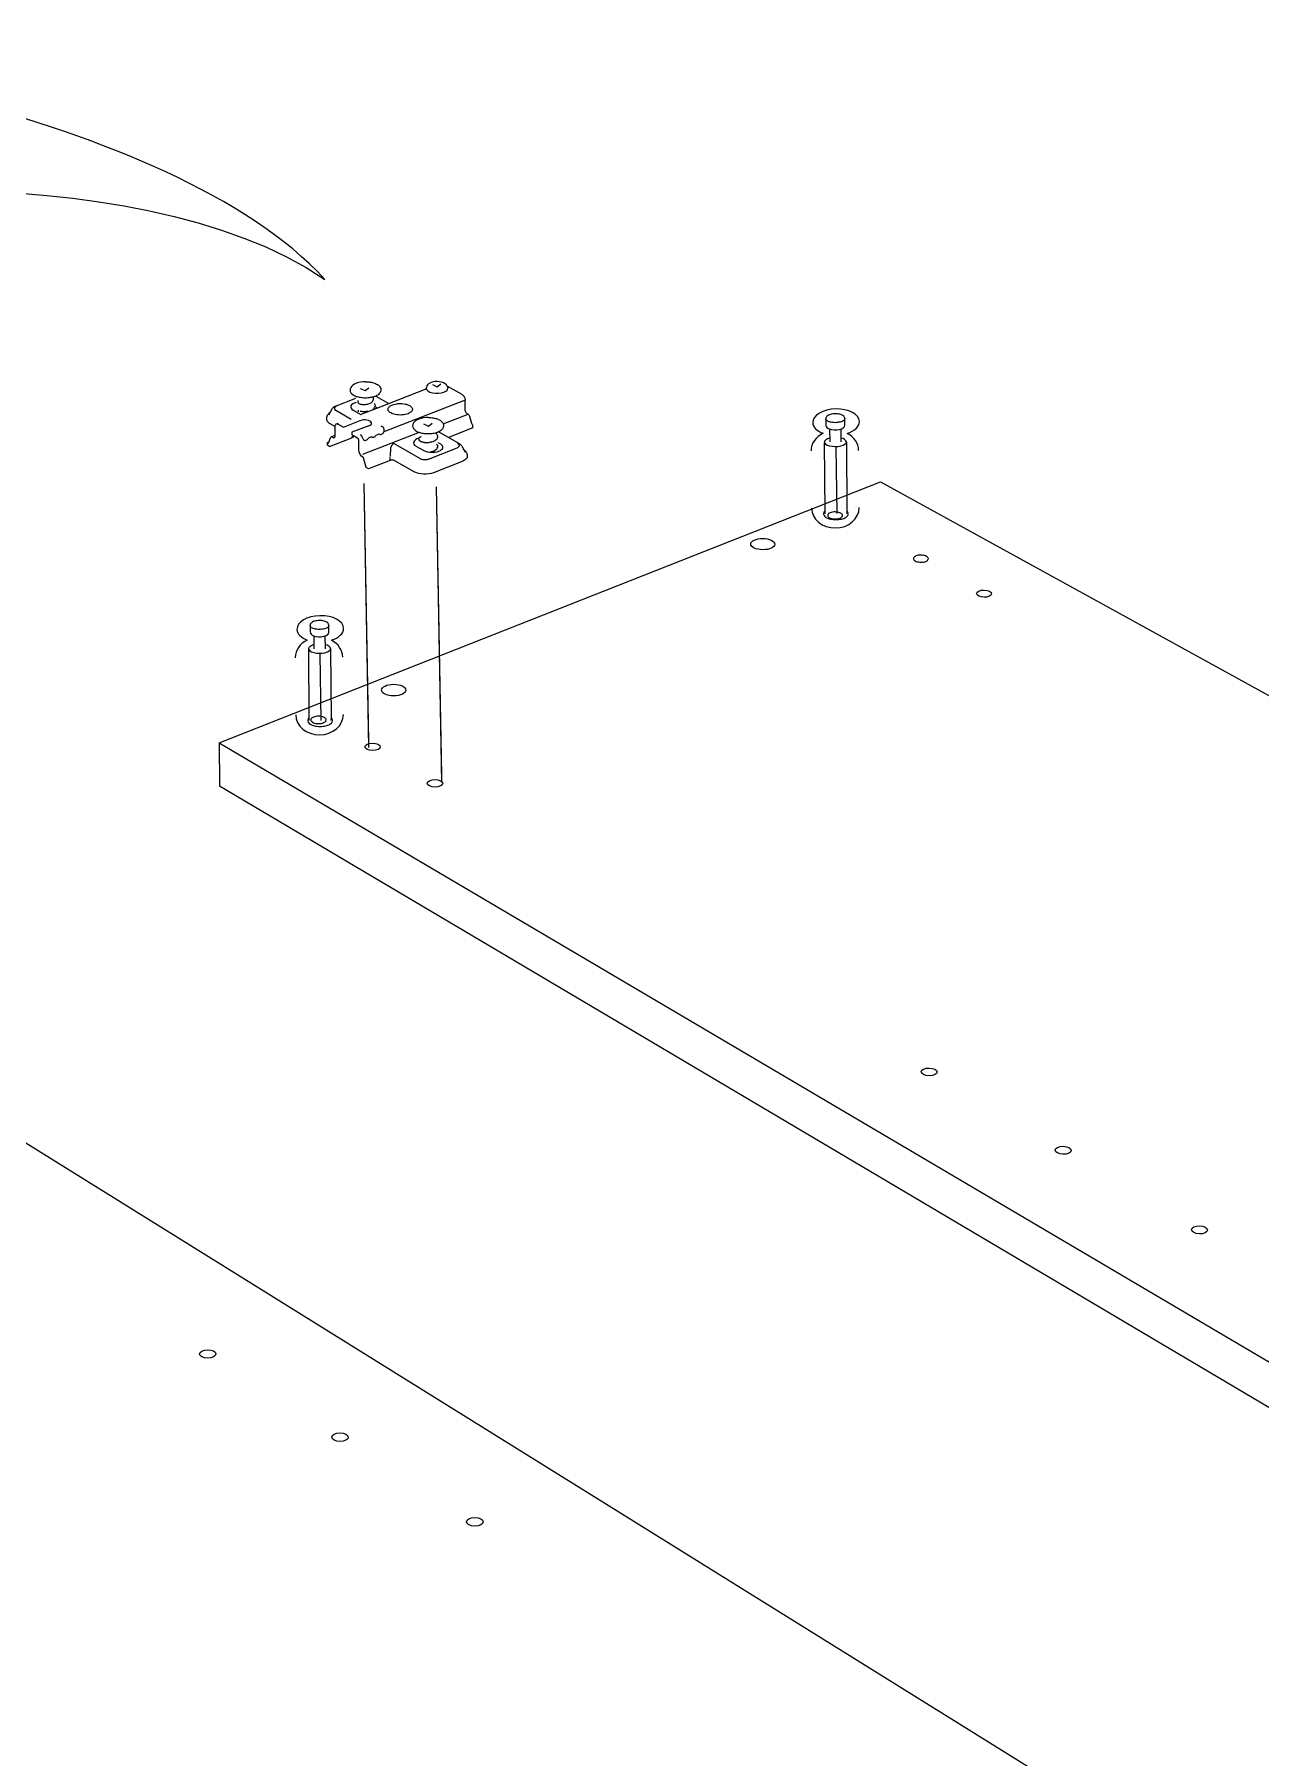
# Model space of a CAD drawing. Header units: metres. Extents: x -0.7 to 7.4, y 0 to 11.2.
# Drawn here: x 0.3516 to 0.3925, y 0.6959 to 0.7533 of the extents above; entities that cross this region are included whole.
import ezdxf

# ---------------------------------------------------------------- set-up
doc = ezdxf.new("R2010")
doc.units = ezdxf.units.M
doc.header["$MEASUREMENT"] = 0
doc.layers.add('PDF5_Geometry_Num_Penna__1', color=255, linetype='Continuous', lineweight=18)
doc.layers.add('PDF5_Geometry_Num_Penna__7', color=7, linetype='Continuous', lineweight=18)

msp = doc.modelspace()

# ---------------------------------------------------------------- linework, layer by layer
at = {"layer": 'PDF5_Geometry_Num_Penna__1', "color": 255, "linetype": 'Continuous', "lineweight": 18, "flags": 128}
for points in [[(0.362751, 0.729793), (0.362597, 0.738381)], [(0.365181, 0.728645), (0.365008, 0.738273)]]:
    msp.add_lwpolyline(points, dxfattribs=at)
at = {"layer": 'PDF5_Geometry_Num_Penna__7', "color": 7, "linetype": 'Continuous', "lineweight": 18, "flags": 128}
for points in [[(0.362464, 0.741548), (0.362624, 0.741477), (0.362745, 0.74157)], [(0.36247, 0.740681), (0.363411, 0.741049), (0.364663, 0.741535)], [(0.362638, 0.741775), (0.362678, 0.741775), (0.362719, 0.741771), (0.36276, 0.741768), (0.362797, 0.741762), (0.362834, 0.741756), (0.362872, 0.741747), (0.362906, 0.741738), (0.36294, 0.741725), (0.362972, 0.741713), (0.363003, 0.741697), (0.363031, 0.741681), (0.363056, 0.741666), (0.363081, 0.741644), (0.363103, 0.741625), (0.363118, 0.7416), (0.363134, 0.741575), (0.363143, 0.741554), (0.363149, 0.741529), (0.363149, 0.7415), (0.363146, 0.741473), (0.36314, 0.741444), (0.363128, 0.741419), (0.363115, 0.741398), (0.363096, 0.741376), (0.363071, 0.741351), (0.363043, 0.741329), (0.363009, 0.741311), (0.362978, 0.741295), (0.362947, 0.741283), (0.362912, 0.74127), (0.3629, 0.741267)], [(0.364663, 0.741535), (0.364663, 0.741557)], [(0.364867, 0.741681), (0.365027, 0.741609), (0.365148, 0.741703)], [(0.365251, 0.741426), (0.365289, 0.741445), (0.36532, 0.741463), (0.365348, 0.741485), (0.365367, 0.741507), (0.365376, 0.741532), (0.365382, 0.741557)], [(0.365862, 0.741345), (0.365364, 0.741628), (0.365373, 0.741606), (0.365379, 0.741582), (0.365382, 0.741557)], [(0.361635, 0.740959), (0.36161, 0.740946), (0.361588, 0.740937), (0.36157, 0.740924), (0.361554, 0.740909), (0.361539, 0.740897), (0.361526, 0.740881), (0.361517, 0.740862), (0.361448, 0.740735)], [(0.361673, 0.740952), (0.361654, 0.740946), (0.361635, 0.740934), (0.361623, 0.740924), (0.36161, 0.740912), (0.361604, 0.740902), (0.361601, 0.74089), (0.361601, 0.740878), (0.361601, 0.740865), (0.361607, 0.740853), (0.361617, 0.740843), (0.361629, 0.740831), (0.361644, 0.740821)], [(0.361635, 0.740959), (0.36232, 0.741223)], [(0.361644, 0.740821), (0.362155, 0.740529)], [(0.362227, 0.740828), (0.362476, 0.740685)], [(0.3629, 0.741267), (0.362875, 0.741258), (0.362837, 0.741248), (0.362797, 0.741243), (0.362756, 0.741236), (0.362713, 0.741233), (0.362675, 0.741229), (0.362631, 0.741229), (0.362591, 0.741229), (0.362551, 0.741233), (0.362513, 0.741236), (0.362473, 0.741243), (0.362436, 0.741248), (0.362402, 0.741258), (0.362364, 0.741267), (0.362352, 0.741274)], [(0.362386, 0.741093), (0.362389, 0.74108), (0.362395, 0.741068), (0.362408, 0.741055), (0.36242, 0.741046), (0.362439, 0.741037), (0.362464, 0.741027), (0.362489, 0.741021), (0.362517, 0.741018), (0.362545, 0.741015), (0.362576, 0.741012), (0.362607, 0.741012), (0.362638, 0.741015), (0.362673, 0.741021), (0.362706, 0.741027), (0.362738, 0.741037), (0.362766, 0.741046), (0.362794, 0.741058), (0.362819, 0.741071), (0.362834, 0.741083), (0.362847, 0.741093), (0.36286, 0.741105), (0.362869, 0.741118), (0.362878, 0.741133), (0.362884, 0.741145), (0.362887, 0.741161), (0.362891, 0.741173)], [(0.362386, 0.741146), (0.362386, 0.741133)], [(0.362386, 0.741133), (0.362386, 0.741093)], [(0.362389, 0.740821), (0.362389, 0.740806), (0.362389, 0.740766)], [(0.362464, 0.740797), (0.362476, 0.740794), (0.362486, 0.74079), (0.362508, 0.740787), (0.362529, 0.740784), (0.362553, 0.740781), (0.362576, 0.740781), (0.362604, 0.740781), (0.362636, 0.740784), (0.362667, 0.740787), (0.362698, 0.740794)], [(0.36272, 0.7408), (0.362709, 0.740797), (0.362698, 0.740794)], [(0.36289, 0.741236), (0.36289, 0.741174)], [(0.36289, 0.740868), (0.36289, 0.740849)], [(0.362894, 0.741245), (0.3629, 0.741264)], [(0.36295, 0.740946), (0.363031, 0.7409)], [(0.362978, 0.741295), (0.363411, 0.741049)], [(0.364056, 0.740706), (0.364012, 0.740691), (0.363962, 0.740678), (0.36391, 0.740669), (0.363881, 0.740666), (0.36385, 0.740666), (0.363794, 0.740663), (0.363738, 0.740666), (0.363681, 0.740669), (0.363632, 0.740678), (0.363588, 0.740691), (0.363548, 0.740703), (0.363513, 0.740716), (0.363479, 0.740735), (0.363451, 0.74075), (0.363429, 0.740772), (0.363411, 0.74079), (0.363398, 0.740812), (0.363389, 0.740838), (0.363389, 0.740865), (0.363396, 0.74089), (0.363407, 0.740915), (0.36342, 0.740927), (0.363432, 0.74094), (0.363445, 0.740952), (0.36346, 0.740965), (0.363495, 0.740984), (0.363535, 0.741002)], [(0.363535, 0.741002), (0.363582, 0.741018), (0.363632, 0.74103), (0.363685, 0.74104), (0.363712, 0.741043), (0.363741, 0.741046), (0.363796, 0.741046), (0.363853, 0.741046), (0.36391, 0.74104), (0.363962, 0.74103), (0.364005, 0.741021), (0.364043, 0.741009), (0.36408, 0.740993), (0.364111, 0.740978), (0.36414, 0.740959), (0.364161, 0.74094), (0.36418, 0.740918), (0.364193, 0.740897), (0.364202, 0.740871), (0.364202, 0.740846), (0.364196, 0.740821), (0.364183, 0.740797), (0.364174, 0.740781), (0.364161, 0.740769), (0.364146, 0.740756), (0.36413, 0.740747), (0.364096, 0.740725), (0.364056, 0.740706)], [(0.366055, 0.740694), (0.366024, 0.740709), (0.366009, 0.740722), (0.365993, 0.740741), (0.36598, 0.740763), (0.365968, 0.740787), (0.365962, 0.740812), (0.365959, 0.740837), (0.365962, 0.741155)], [(0.361449, 0.740734), (0.361417, 0.740716), (0.361395, 0.740697), (0.361377, 0.740675), (0.361361, 0.740653), (0.361348, 0.740632), (0.361343, 0.74061), (0.361339, 0.740585), (0.361339, 0.740517)], [(0.361339, 0.740517), (0.361343, 0.740491), (0.361352, 0.74047), (0.361368, 0.740445), (0.361389, 0.740423), (0.361415, 0.740401), (0.361446, 0.740379), (0.361626, 0.740276)], [(0.361448, 0.740734), (0.361405, 0.740656)], [(0.361626, 0.740283), (0.361629, 0.740311), (0.361635, 0.740336), (0.361648, 0.740354), (0.361663, 0.740367), (0.361682, 0.740373), (0.361701, 0.74037), (0.361722, 0.740361)], [(0.361626, 0.739984), (0.361626, 0.740277)], [(0.361666, 0.74037), (0.361741, 0.740398)], [(0.361722, 0.740361), (0.361903, 0.740258)], [(0.361903, 0.740258), (0.362461, 0.740476)], [(0.362744, 0.740308), (0.362186, 0.740093)], [(0.364575, 0.740369), (0.364735, 0.740297), (0.364856, 0.740391)], [(0.364728, 0.740582), (0.364769, 0.740582), (0.364809, 0.740578), (0.36485, 0.740575), (0.36489, 0.74057), (0.364928, 0.740563), (0.364965, 0.740553), (0.365, 0.740545), (0.365033, 0.740532), (0.365064, 0.74052), (0.365095, 0.740504), (0.365124, 0.740488), (0.365148, 0.74047), (0.365173, 0.740451), (0.365192, 0.740429), (0.365211, 0.740404), (0.365226, 0.740382), (0.365236, 0.740357), (0.365239, 0.740333), (0.365242, 0.740304), (0.365239, 0.740276), (0.36523, 0.740248), (0.36522, 0.740224), (0.365205, 0.740202), (0.365186, 0.74018), (0.365162, 0.740155), (0.365133, 0.740133), (0.3651, 0.740115), (0.365071, 0.740099), (0.365037, 0.740083), (0.365002, 0.74007), (0.36499, 0.740068)], [(0.36622, 0.740236), (0.365401, 0.739915), (0.365074, 0.740102)], [(0.36523, 0.74037), (0.366055, 0.740694)], [(0.366055, 0.740694), (0.366071, 0.740681), (0.366083, 0.740666), (0.366096, 0.74065), (0.366108, 0.740628), (0.366114, 0.740607)], [(0.366205, 0.740336), (0.366189, 0.740345), (0.366114, 0.740607)], [(0.36622, 0.740304), (0.36622, 0.740317), (0.366213, 0.740329), (0.366205, 0.740336)], [(0.36622, 0.740236), (0.36622, 0.740304)], [(0.378614, 0.740544), (0.378608, 0.740519), (0.378597, 0.740501), (0.37858, 0.740484), (0.378557, 0.740468), (0.37853, 0.740453), (0.378497, 0.740439), (0.378461, 0.740429), (0.378422, 0.740421), (0.378382, 0.740414), (0.378338, 0.74041), (0.378294, 0.740409), (0.37825, 0.74041), (0.378207, 0.740414), (0.378166, 0.740421), (0.378128, 0.740429), (0.378093, 0.74044), (0.378061, 0.740453), (0.378035, 0.740468), (0.378013, 0.740484), (0.377997, 0.740501), (0.377988, 0.740519), (0.377984, 0.740538)], [(0.361368, 0.739728), (0.361374, 0.739744)], [(0.361442, 0.739619), (0.361368, 0.73966), (0.361368, 0.739728)], [(0.361411, 0.739756), (0.361374, 0.739744)], [(0.361408, 0.739751), (0.361383, 0.739741), (0.361399, 0.739732)], [(0.361399, 0.739731), (0.36141, 0.739756)], [(0.36141, 0.739756), (0.361473, 0.739909)], [(0.361442, 0.739619), (0.36218, 0.739906)], [(0.361473, 0.739909), (0.361483, 0.739924), (0.361495, 0.739934)], [(0.361626, 0.739984), (0.361495, 0.739934), (0.361517, 0.739934), (0.361532, 0.739927)], [(0.361532, 0.739927), (0.361561, 0.739912)], [(0.361561, 0.739912), (0.361579, 0.739906), (0.361595, 0.739906), (0.361608, 0.739912), (0.361616, 0.739924), (0.361626, 0.739943), (0.361626, 0.739965)], [(0.361626, 0.739965), (0.361626, 0.739984)], [(0.362196, 0.74009), (0.362184, 0.740086), (0.36218, 0.740008)], [(0.36218, 0.740008), (0.362255, 0.739965)], [(0.362242, 0.739946), (0.362227, 0.73993), (0.362208, 0.739918), (0.36218, 0.739906), (0.362237, 0.739977)], [(0.362242, 0.739946), (0.362255, 0.739965), (0.362377, 0.739897)], [(0.362411, 0.739834), (0.362408, 0.739853), (0.362402, 0.739871), (0.362389, 0.739887), (0.362377, 0.739897)], [(0.364423, 0.740083), (0.362542, 0.739348)], [(0.362653, 0.739821), (0.362675, 0.739834), (0.362698, 0.73985), (0.362719, 0.739872), (0.362735, 0.739897)], [(0.362912, 0.739921), (0.36289, 0.739918), (0.362869, 0.739918), (0.36285, 0.739921), (0.362831, 0.739934), (0.362735, 0.739897)], [(0.362913, 0.739921), (0.362934, 0.739934), (0.362956, 0.73995), (0.362975, 0.739971), (0.362993, 0.739996)], [(0.362993, 0.739996), (0.36309, 0.740034), (0.363109, 0.740024), (0.363127, 0.740018), (0.363149, 0.740018), (0.363171, 0.740024)], [(0.363171, 0.740024), (0.363193, 0.740033), (0.363214, 0.740052), (0.363234, 0.740074), (0.363252, 0.740099)], [(0.363482, 0.739579), (0.363489, 0.739591), (0.363492, 0.739604), (0.363504, 0.739629), (0.363517, 0.739654), (0.363532, 0.739675), (0.363548, 0.739697), (0.363566, 0.739722)], [(0.363566, 0.739722), (0.364455, 0.739211)], [(0.36499, 0.740068), (0.364965, 0.740062), (0.364924, 0.740052), (0.364887, 0.740046), (0.364847, 0.74004), (0.364803, 0.740037), (0.364762, 0.740033), (0.364722, 0.740033), (0.364681, 0.740033), (0.364641, 0.740037), (0.3646, 0.74004), (0.364563, 0.740046), (0.364526, 0.740052), (0.364488, 0.740062), (0.364454, 0.740074), (0.364439, 0.740077)], [(0.364477, 0.739949), (0.364477, 0.739937)], [(0.364477, 0.739774), (0.364477, 0.739787), (0.364492, 0.739781), (0.36451, 0.739772), (0.364532, 0.739769), (0.364555, 0.739763), (0.364575, 0.739759), (0.364601, 0.739756)], [(0.364554, 0.739763), (0.364566, 0.739759), (0.364597, 0.739753), (0.364619, 0.739751), (0.364641, 0.739751), (0.364666, 0.739747), (0.364694, 0.739747), (0.364722, 0.739751), (0.364753, 0.739753), (0.364784, 0.739759)], [(0.364647, 0.73975), (0.364688, 0.73975)], [(0.364772, 0.739756), (0.364812, 0.739766), (0.364853, 0.739775), (0.36489, 0.739787), (0.364925, 0.739803), (0.364956, 0.739818), (0.364986, 0.739841), (0.365012, 0.739862)], [(0.364806, 0.739763), (0.364791, 0.739759)], [(0.364984, 0.740049), (0.364993, 0.740068)], [(0.365012, 0.739862), (0.365024, 0.739877), (0.365034, 0.739894), (0.365039, 0.739912), (0.365046, 0.739928), (0.365046, 0.739943), (0.365046, 0.739962), (0.365039, 0.739977), (0.365034, 0.739993), (0.365024, 0.740006), (0.365015, 0.740021), (0.365, 0.740037), (0.364984, 0.740049)], [(0.365002, 0.739691), (0.365012, 0.739685), (0.365017, 0.739676), (0.365031, 0.73966), (0.365043, 0.739644)], [(0.365012, 0.739535), (0.365031, 0.73956), (0.365043, 0.739588), (0.365046, 0.739616), (0.365043, 0.739644)], [(0.365043, 0.739753), (0.365133, 0.739701)], [(0.365086, 0.740108), (0.365102, 0.740086)], [(0.365849, 0.739629), (0.365837, 0.739644), (0.365828, 0.73966), (0.365813, 0.739672), (0.3658, 0.739685), (0.365784, 0.739697), (0.365769, 0.739707), (0.365401, 0.739915)], [(0.365691, 0.739573), (0.365713, 0.739582), (0.365728, 0.739591), (0.365744, 0.739604), (0.365753, 0.739613), (0.365759, 0.739625), (0.365762, 0.739638), (0.365766, 0.739651), (0.365762, 0.73966), (0.365756, 0.739672), (0.365746, 0.739685), (0.365734, 0.739697), (0.365719, 0.739707)], [(0.365719, 0.739707), (0.365734, 0.739713), (0.365753, 0.739713), (0.365769, 0.739707)], [(0.365849, 0.739629), (0.365918, 0.739501)], [(0.378111, 0.739894), (0.378069, 0.739881), (0.378034, 0.739867), (0.378005, 0.739851), (0.377979, 0.739833), (0.377958, 0.739813), (0.377943, 0.739791), (0.377935, 0.739772), (0.37793, 0.73975)], [(0.37793, 0.739742), (0.377946, 0.737423)], [(0.378108, 0.740195), (0.378112, 0.739766)], [(0.378497, 0.739768), (0.378493, 0.740198)], [(0.363454, 0.739221), (0.363448, 0.739239), (0.363442, 0.739248)], [(0.363454, 0.739152), (0.363454, 0.739221)], [(0.363467, 0.73928), (0.363482, 0.739579)], [(0.364455, 0.739211), (0.364476, 0.739202), (0.364497, 0.739196), (0.364519, 0.739189), (0.364544, 0.739183), (0.36457, 0.73918), (0.364594, 0.739177), (0.364619, 0.739177), (0.364644, 0.73918), (0.364669, 0.739183), (0.364694, 0.739186), (0.364719, 0.739192), (0.364741, 0.739198), (0.365691, 0.739572)], [(0.3648, 0.739435), (0.364844, 0.739444), (0.364884, 0.73946), (0.364922, 0.739476), (0.364955, 0.739491), (0.364986, 0.739513), (0.365012, 0.739535)], [(0.366024, 0.739283), (0.366021, 0.739255), (0.366012, 0.739227), (0.365993, 0.739202), (0.365968, 0.739177), (0.365937, 0.739155), (0.365899, 0.739134), (0.365859, 0.739115)], [(0.366024, 0.739352), (0.366021, 0.739379), (0.366015, 0.739401), (0.366005, 0.73942), (0.365993, 0.739439), (0.365974, 0.739457), (0.365956, 0.739473), (0.365934, 0.739492), (0.365918, 0.739501), (0.365962, 0.739423)], [(0.366024, 0.739351), (0.366024, 0.739283)], [(0.378313, 0.739594), (0.378346, 0.737378)], [(0.357763, 0.729734), (0.379803, 0.738437), (0.425472, 0.713315)], [(0.362752, 0.729587), (0.362594, 0.738381)], [(0.365182, 0.728414), (0.365004, 0.738273)], [(0.378037, 0.737226), (0.378056, 0.737219), (0.378094, 0.737207), (0.378135, 0.737197), (0.378179, 0.737189), (0.378224, 0.737183), (0.37827, 0.737179), (0.378318, 0.737178), (0.378365, 0.737179), (0.378412, 0.737183), (0.378457, 0.737189), (0.378501, 0.737197), (0.378542, 0.737208), (0.378581, 0.737221), (0.378616, 0.737235), (0.378647, 0.737252), (0.378674, 0.73727), (0.378697, 0.73729), (0.378715, 0.737311), (0.378726, 0.737335), (0.378731, 0.737358), (0.378731, 0.737371)], [(0.378732, 0.737367), (0.378732, 0.737387)], [(0.361418, 0.733652), (0.361412, 0.733627), (0.361401, 0.733609), (0.361384, 0.733592), (0.361361, 0.733576), (0.361334, 0.733561), (0.361301, 0.733548), (0.361265, 0.733537), (0.361226, 0.733529), (0.361186, 0.733522), (0.361141, 0.733518), (0.361098, 0.733517), (0.361054, 0.733519), (0.361011, 0.733523), (0.36097, 0.733529), (0.360932, 0.733538), (0.360897, 0.733548), (0.360865, 0.733562), (0.360838, 0.733576), (0.360817, 0.733592), (0.360801, 0.73361), (0.360792, 0.733628), (0.360788, 0.733646)], [(0.360914, 0.733002), (0.360872, 0.732989), (0.360838, 0.732975), (0.360808, 0.732959), (0.360783, 0.732941), (0.360762, 0.732922), (0.360747, 0.7329), (0.360738, 0.73288), (0.360734, 0.732858)], [(0.360734, 0.73285), (0.360749, 0.730531)], [(0.360912, 0.733303), (0.360916, 0.732874)], [(0.3613, 0.732877), (0.361297, 0.733306)], [(0.361117, 0.732702), (0.36115, 0.730486)], [(0.360841, 0.730335), (0.360859, 0.730328), (0.360898, 0.730315), (0.360939, 0.730305), (0.360983, 0.730297), (0.361028, 0.730292), (0.361074, 0.730287), (0.361122, 0.730286), (0.361169, 0.730288), (0.361216, 0.730292), (0.361261, 0.730298), (0.361305, 0.730306), (0.361346, 0.730317), (0.361385, 0.730329), (0.36142, 0.730343), (0.361451, 0.73036), (0.361478, 0.730378), (0.3615, 0.730398), (0.361519, 0.73042), (0.36153, 0.730443), (0.361535, 0.730466), (0.361535, 0.730479)], [(0.361535, 0.730476), (0.361536, 0.730495)], [(0.357763, 0.729734), (0.357773, 0.728306)], [(0.357763, 0.729734), (0.410624, 0.698583), (0.433166, 0.709082)], [(0.357773, 0.728306), (0.410549, 0.697064)], [(0.391122, 0.691632), (0.341038, 0.722784), (0.316703, 0.713167)]]:
    msp.add_lwpolyline(points, dxfattribs=at)
for points in [[(0.362922, 0.741058, -0.432736), (0.362913, 0.740887), (0.362919, 0.740877), (0.362931, 0.740868)], [(0.365862, 0.741345), (0.365884, 0.741329), (0.365906, 0.741308), (0.365924, 0.741283), (0.36594, 0.741251), (0.365949, 0.741221), (0.365959, 0.741186), (0.365962, 0.741155), (0.363251, 0.740099, 0.481441), (0.363156, 0.740292)], [(0.378616, 0.740332), (0.378614, 0.740543, 0.316087), (0.378503, 0.740671), (0.378487, 0.740678), (0.378451, 0.740689), (0.378413, 0.740697), (0.378374, 0.740703), (0.378333, 0.740706), (0.378292, 0.740707), (0.378251, 0.740704), (0.378212, 0.7407), (0.378173, 0.740693), (0.378137, 0.740684), (0.378103, 0.740673), (0.37807, 0.740658), (0.378042, 0.740641), (0.37802, 0.740622), (0.378003, 0.740603), (0.377992, 0.740582), (0.377985, 0.74056), (0.377983, 0.74054), (0.377985, 0.740327)], [(0.365859, 0.739115), (0.364906, 0.738741, -0.20279), (0.364255, 0.738772), (0.363598, 0.739146), (0.363579, 0.739155), (0.363554, 0.739161), (0.363529, 0.739164), (0.363501, 0.739164), (0.363476, 0.739159), (0.363454, 0.739152), (0.362738, 0.738871), (0.362663, 0.738915), (0.362573, 0.739239, -0.277883), (0.362411, 0.739513), (0.362411, 0.739834)], [(0.362473, 0.740024, 0.014558), (0.362573, 0.739834), (0.362592, 0.739822), (0.362611, 0.739816), (0.362631, 0.739816), (0.362654, 0.739822)], [(0.364317, 0.739631), (0.364578, 0.739482, 0.190708), (0.365086, 0.73946)], [(0.378694, 0.737429), (0.378679, 0.73975, 0.318932), (0.378495, 0.739896)], [(0.377946, 0.737461, 0.228687), (0.377909, 0.737381), (0.377909, 0.737362)], [(0.377948, 0.737409, 0.385339), (0.377969, 0.737388)], [(0.361419, 0.733439), (0.361418, 0.733651, 0.313883), (0.361307, 0.73378), (0.361291, 0.733786), (0.361255, 0.733797), (0.361217, 0.733805), (0.361178, 0.733811), (0.361137, 0.733814), (0.361095, 0.733815), (0.361055, 0.733813), (0.361016, 0.733808), (0.360977, 0.733801), (0.360941, 0.733793), (0.360906, 0.733781), (0.360874, 0.733766), (0.360846, 0.733749), (0.360824, 0.73373), (0.360807, 0.733711), (0.360796, 0.73369), (0.360789, 0.733669), (0.360787, 0.733648), (0.360789, 0.733435)], [(0.361498, 0.730536), (0.361483, 0.732858, 0.317348), (0.361299, 0.733004)], [(0.360749, 0.730569, 0.227561), (0.360712, 0.73049), (0.360713, 0.73047)]]:
    msp.add_lwpolyline(points, format="xyb", dxfattribs=at)
for points in [[(0.378482, 0.737392), (0.37845, 0.737405), (0.378413, 0.737417), (0.378375, 0.737427), (0.378331, 0.73743), (0.378291, 0.737433), (0.378247, 0.737433), (0.378203, 0.737427), (0.378166, 0.737417), (0.378132, 0.737408), (0.378101, 0.737392), (0.378076, 0.737377), (0.378057, 0.737358), (0.378048, 0.737336), (0.378045, 0.737318), (0.378048, 0.737296), (0.37806, 0.737277), (0.378078, 0.737258), (0.378104, 0.737242), (0.378135, 0.737227), (0.378172, 0.737215), (0.37821, 0.737209), (0.378254, 0.737202), (0.378297, 0.737199), (0.37834, 0.737202), (0.378382, 0.737206), (0.378419, 0.737215), (0.378456, 0.737227), (0.378484, 0.73724), (0.378509, 0.737258), (0.378528, 0.737277), (0.378537, 0.737296), (0.37854, 0.737314), (0.378537, 0.737336), (0.378524, 0.737355), (0.378506, 0.737374)], [(0.381341, 0.735952), (0.381309, 0.735967), (0.381272, 0.73598), (0.381235, 0.735986), (0.381191, 0.735992), (0.381147, 0.735995), (0.381103, 0.735992), (0.381063, 0.735989), (0.381022, 0.73598), (0.380988, 0.735967), (0.380957, 0.735952), (0.380935, 0.735936), (0.380916, 0.735918), (0.380907, 0.735899), (0.380904, 0.735877), (0.380907, 0.735858), (0.380919, 0.735836), (0.380938, 0.735818), (0.380963, 0.735803), (0.380995, 0.735786), (0.381032, 0.735774), (0.381072, 0.735768), (0.381113, 0.735761), (0.381157, 0.735758), (0.3812, 0.735761), (0.381241, 0.735765), (0.381281, 0.735774), (0.381316, 0.735786), (0.381347, 0.735803), (0.381372, 0.735818), (0.381387, 0.735836), (0.3814, 0.735855), (0.381403, 0.735877), (0.381397, 0.735896), (0.381384, 0.735918), (0.381366, 0.735936)], [(0.361265, 0.730582), (0.361234, 0.730598), (0.3612, 0.73061), (0.361159, 0.73062), (0.361116, 0.730623), (0.361072, 0.730626), (0.361028, 0.730623), (0.360985, 0.73062), (0.360948, 0.73061), (0.360909, 0.730598), (0.360878, 0.730582), (0.36085, 0.730567), (0.360832, 0.730548), (0.360819, 0.730526), (0.360817, 0.730504), (0.360819, 0.730483), (0.360829, 0.730464), (0.360847, 0.730445), (0.360872, 0.730426), (0.360903, 0.730411), (0.360941, 0.730398), (0.360981, 0.730389), (0.361023, 0.730383), (0.361065, 0.730383), (0.361112, 0.730383), (0.361154, 0.730389), (0.361193, 0.730398), (0.361231, 0.730411), (0.361262, 0.730426), (0.361287, 0.730442), (0.361309, 0.73046), (0.361318, 0.730483), (0.361324, 0.730504), (0.361322, 0.730523), (0.361309, 0.730545), (0.36129, 0.730564)]]:
    msp.add_lwpolyline(points, close=True, dxfattribs=at)
at = {"layer": 'PDF5_Geometry_Num_Penna__7', "color": 7, "linetype": 'Continuous', "lineweight": 18}
for centre, major_axis, ratio, start_param, end_param in [((0.362623, 0.741503), (0.000501, 0.000004), 0.542841, 1.53649, 4.135629), ((0.36502, 0.741572), (0.000357, 0.000003), 0.580632, 0.261681, 3.197847), ((0.365014, 0.741549), (-0.000351, 0.000006), 0.460851, 6.266403, 8.601097), ((0.362444, 0.740938), (0.000298, 0.000005), 0.523896, 1.967371, 3.889124), ((0.362613, 0.740394), (-0.000224, 0.000006), 0.479233, 2.257615, 5.475209), ((0.364735, 0.740304), (-0.000526, 0.000007), 0.528875, 4.732581, 7.262591), ((0.378293, 0.740324), (-0.000322, 0.000003), 0.492999, 0.913441, 3.204353), ((0.36456, 0.739739), (-0.000322, 0.000003), 0.513656, 5.186418, 7.004681), ((0.364777, 0.739859), (-0.00037, 0.000004), 0.34787, 5.66515, 6.909278), ((0.364877, 0.739595), (-0.000339, 0.000007), 0.494125, 2.247684, 3.863685), ((0.378304, 0.739769), (0.000367, 0.000002), 0.419215, 3.073222, 6.293168), ((0.361099, 0.73343), (-0.00032, 0.000002), 0.488906, 0.897737, 3.20948), ((0.361108, 0.732878), (0.000367, 0.000002), 0.420049, 3.07256, 6.286005)]:
    msp.add_ellipse(centre, major_axis=major_axis, ratio=ratio, start_param=start_param, end_param=end_param, dxfattribs=at)
for centre, major_axis, ratio in [((0.37588, 0.736361), (-0.0004, 0.000003), 0.468063), ((0.383259, 0.73471), (-0.00025, 0.000005), 0.476432), ((0.363578, 0.731497), (0.000405, 0.000002), 0.478514), ((0.362874, 0.729606), (-0.000256, 0), 0.480884), ((0.364954, 0.72839), (0.000256, 0), 0.480904), ((0.381427, 0.718771), (-0.000264, 0.000006), 0.49537), ((0.385898, 0.71616), (-0.000266, 0.000006), 0.499102), ((0.390442, 0.713507), (-0.000267, 0.000006), 0.508045), ((0.357374, 0.709372), (0.000271, 0.000001), 0.514239), ((0.36179, 0.706598), (0.000274, 0.000001), 0.515122), ((0.366281, 0.703778), (-0.000277, 0.000001), 0.515415)]:
    msp.add_ellipse(centre, major_axis=major_axis, ratio=ratio, dxfattribs=at)
for points in [[(0.36128, 0.745185), (0.356139, 0.750803), (0.341674, 0.75287), (0.337641, 0.753347)], [(0.337504, 0.747482), (0.341558, 0.748063), (0.354874, 0.749552), (0.36128, 0.745185)], [(0.378316, 0.740869), (0.377886, 0.740859), (0.377542, 0.740652), (0.377547, 0.740409)], [(0.379104, 0.740447), (0.379099, 0.740691), (0.378745, 0.74088), (0.378316, 0.740869)], [(0.377547, 0.740409), (0.377551, 0.740259), (0.377687, 0.74013), (0.377892, 0.740056)], [(0.377985, 0.740327), (0.377991, 0.740266), (0.378029, 0.740223), (0.378094, 0.7402)], [(0.378697, 0.740049), (0.378941, 0.740128), (0.379109, 0.740278), (0.379104, 0.740447)], [(0.377892, 0.740056), (0.377651, 0.739938), (0.377489, 0.73972), (0.37749, 0.739469)], [(0.379078, 0.739481), (0.379076, 0.739723), (0.378923, 0.739931), (0.378697, 0.740049)], [(0.377506, 0.737564), (0.377509, 0.737193), (0.377866, 0.736895), (0.378305, 0.736899)], [(0.37791, 0.737359), (0.377923, 0.737294), (0.377964, 0.737256), (0.378037, 0.737226)], [(0.377946, 0.737423), (0.37795, 0.737423), (0.377943, 0.737409), (0.377948, 0.737409)], [(0.378305, 0.736899), (0.378744, 0.736902), (0.379096, 0.737206), (0.379094, 0.737578)], [(0.378672, 0.737393), (0.378682, 0.737393), (0.37869, 0.7374), (0.378692, 0.73741)], [(0.378693, 0.737414), (0.378698, 0.737414), (0.378689, 0.737429), (0.378694, 0.737429)], [(0.378731, 0.73739), (0.378731, 0.737419), (0.378716, 0.737447), (0.378695, 0.737466)], [(0.361119, 0.733977), (0.360689, 0.733967), (0.360345, 0.733761), (0.360351, 0.733517)], [(0.361908, 0.733555), (0.361903, 0.733799), (0.361548, 0.733988), (0.361119, 0.733977)], [(0.360351, 0.733517), (0.360355, 0.733367), (0.360491, 0.733238), (0.360696, 0.733164)], [(0.360789, 0.733435), (0.360795, 0.733375), (0.360833, 0.733331), (0.360899, 0.733308)], [(0.3615, 0.733157), (0.361745, 0.733237), (0.361913, 0.733386), (0.361908, 0.733555)], [(0.360696, 0.733164), (0.360454, 0.733046), (0.360292, 0.732828), (0.360294, 0.732577)], [(0.361881, 0.73259), (0.36188, 0.732831), (0.361727, 0.73304), (0.3615, 0.733157)], [(0.36031, 0.730673), (0.360313, 0.730301), (0.36067, 0.730003), (0.361109, 0.730007)], [(0.360713, 0.730467), (0.360726, 0.730402), (0.360767, 0.730364), (0.360841, 0.730335)], [(0.360749, 0.730531), (0.360754, 0.730531), (0.360746, 0.730517), (0.360751, 0.730517)], [(0.360752, 0.730514), (0.360762, 0.730514), (0.360762, 0.730496), (0.360772, 0.730497)], [(0.361109, 0.730007), (0.361547, 0.73001), (0.3619, 0.730314), (0.361898, 0.730686)], [(0.361475, 0.730501), (0.361486, 0.730502), (0.361486, 0.730518), (0.361496, 0.730518)], [(0.361497, 0.730522), (0.361502, 0.730522), (0.361493, 0.730536), (0.361498, 0.730536)], [(0.361534, 0.730498), (0.361534, 0.730528), (0.36152, 0.730555), (0.361498, 0.730574)]]:
    msp.add_open_spline(points, degree=3, dxfattribs=at)

doc.saveas('drawing.dxf')
